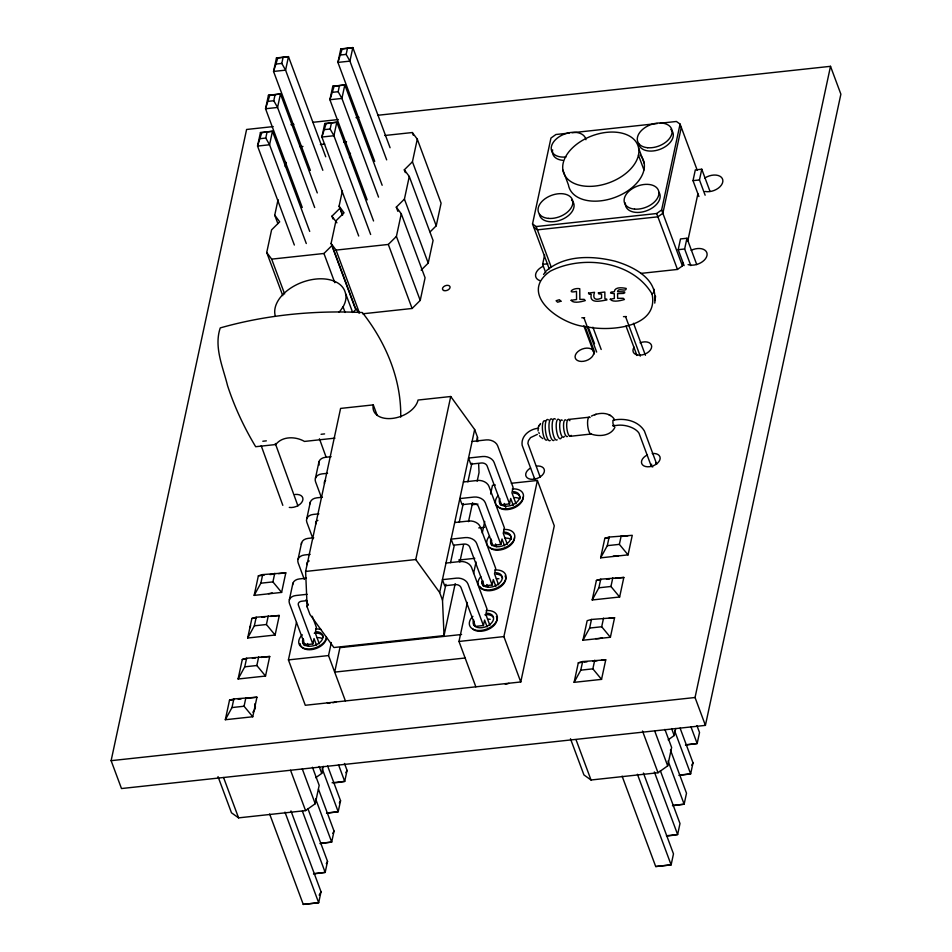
<?xml version="1.0" encoding="UTF-8"?>
<svg xmlns="http://www.w3.org/2000/svg" width="952" height="952" viewBox="0 0 952 952"><rect width="100%" height="100%" fill="white"/><g stroke="black" fill="none" stroke-linecap="round" stroke-linejoin="round"><path stroke-width="1.43" d="M654.655 300.487C657.404 278.519 632.794 266.358 615.075 261.205C592.56 255.624 565.357 254.779 546.626 270.558M655.547 296.131L654.762 303.105M378.158 115.24L830.513 66.319L840.878 94.177L705.408 725.376L121.487 788.542L111.122 760.672L246.592 129.472L273.2 126.592M309.709 231.395L272.462 131.257L260.443 132.554L257.54 146.072L294.346 245.033M317.278 192.911L280.471 93.939L268.452 95.248L265.548 108.754L302.272 207.512M325.715 156.782L288.48 56.632L276.461 57.929L273.557 71.448L310.364 170.42M267.048 132.102L265.775 138.052L269.559 144.763L257.54 146.072L261.764 132.673L272.462 131.257L269.559 144.763L306.282 243.522M275.057 94.795L273.783 100.734L277.567 107.457L265.548 108.754L269.773 95.367L280.471 93.939L277.567 107.457L314.695 207.536M283.065 57.489L281.792 63.427L285.576 70.15L273.557 71.448L277.782 58.06L288.48 56.632L285.576 70.15L322.823 170.289M282.768 295.644L266.727 252.506L271.582 229.884L279.686 221.828L274.735 215.188L278.067 199.646M285.172 166.576L286.076 162.328M373.553 220.971L336.818 122.225L324.799 123.522L321.895 137.029L358.702 236.001M382.157 185.271L344.826 84.906L332.807 86.216L329.904 99.722L367.151 199.872M390.082 147.75L352.835 47.6L340.816 48.897L337.912 62.416L374.719 161.388M331.415 123.07L330.142 129.008L333.914 135.731L321.895 137.029L326.131 123.641L336.818 122.225L333.914 135.731L370.649 234.489M339.424 85.763L338.15 91.701L341.923 98.425L329.904 99.722L334.14 86.334L344.826 84.906L341.923 98.425L378.539 197.112M347.432 48.445L346.159 54.395L349.931 61.118L337.912 62.416L342.149 49.016L352.835 47.6L349.931 61.118L386.667 159.865M225.326 719.724L229.515 700.172L233.847 698.947L256.945 697.209L252.756 716.761L225.326 719.724L231.99 707.55L233.847 698.947M254.172 595.381L258.373 575.817L262.704 574.591L285.802 572.854L281.613 592.406L254.172 595.381L260.848 583.195L262.704 574.591M359.023 313.018L354.894 307.484L331.082 243.474L335.937 220.852L344.053 212.796L339.09 206.156L342.434 190.602M349.527 157.544L350.443 153.296M238.095 679.002L242.296 659.45L246.616 658.225L269.725 656.475L265.525 676.039L238.095 679.002L244.771 666.817L246.616 658.225M247.675 638.007L251.875 618.443L256.195 617.217L279.305 615.48L275.104 635.032L247.675 638.007L254.351 625.821L256.195 617.217M252.756 716.761L244.057 706.241L245.902 697.637M281.613 592.406L272.915 581.898L274.759 573.294M265.525 676.039L256.838 665.519L258.682 656.916M275.104 635.032L266.417 624.512L268.262 615.92M289.36 599.784L292.918 583.183M298.059 559.24L301.617 542.64M306.758 518.697L310.328 502.097M315.457 478.154L319.027 461.565M455.187 583.671L444.037 635.615L333.89 647.527L309.971 614.516L307.139 606.876L305.604 571.45L340.59 408.42L373.279 404.886A23.526 14.839 -20.4 0 0 392.236 418.428A23.526 14.839 -20.4 0 0 418.047 400.042L450.736 396.508L474.655 429.519L477.499 437.147L477.69 441.585M511.319 483.283L537.404 480.462L554.278 525.837L520.768 681.965L305.295 705.277L288.42 659.903L296.488 622.311M307.139 606.876L307.746 604.02M362.748 313.803L412.109 308.472L420.225 300.415L396.413 236.405L401.268 213.784L396.306 207.143L404.422 199.099L409.277 176.477L404.314 169.837L412.43 161.78L417.285 139.159L412.323 132.53L384.751 135.505M307.091 594.31L295.834 595.524A9.413 6.771 12.1 0 0 289.432 603.33L304.866 644.849L312.839 643.98L314.005 638.53L316.552 645.373M345.409 700.934L328.535 655.559L331.332 642.552M420.225 300.415L425.08 277.794L401.268 213.784M421.129 270.154L428.221 263.109L433.077 240.487L409.277 176.477M430.149 231.836L436.23 225.802L441.085 203.181L417.285 139.159M218.02 776.618L231.479 812.794L238.571 817.863L305.568 810.616L315.231 803.738L319.182 785.352L312.446 767.252M315.707 777.701L321.74 773.405L323.252 766.336M290.955 810.902L321.026 891.75L318.67 902.734L303.26 904.4L269.642 813.996M307.877 808.557L327.536 861.417L325.179 872.401L313.494 873.924M318.492 789.256L334.045 831.084L331.689 842.068L320.003 843.591M327.631 765.979L340.554 800.751L338.198 811.735L326.512 813.258M344.481 763.444L347.075 770.418L344.707 781.402L335.509 782.818M444.037 635.615L442.502 600.177L439.669 592.549L415.75 559.538L450.736 396.508M439.669 592.549L474.655 429.519M442.502 600.177L445.917 584.302M450.558 562.668L454.271 545.353M459.221 522.267L463.255 503.513M467.896 481.879L471.918 463.124M476.571 441.478L477.499 437.147M459.828 562.037L463.553 544.722M468.503 521.636L472.525 502.882M477.166 481.236L479.034 472.585L478.642 463.731M549.197 268.797L532.525 223.958L550.958 138.04L555.92 134.506L569.153 133.078M475.845 686.82L458.983 641.458L467.361 602.426M473.56 573.509L476.048 561.942M482.248 533.037L484.735 521.47M490.625 493.993L492.493 485.33L495.385 485.008M545.722 272.665L542.628 264.347L544.639 254.946M483.426 625.535L467.991 584.016A9.413 6.771 12.1 0 0 456.496 578.15L442.43 579.661L444.691 585.754L455.258 584.611A4.7 3.391 12.1 0 1 461.018 587.551L475.464 626.392L483.426 625.535L484.604 620.073L487.15 626.916M492.136 584.992L476.69 543.485A9.413 6.771 12.1 0 0 465.195 537.606L451.129 539.13L453.402 545.21L463.969 544.068A4.7 3.391 12.1 0 1 469.717 547.007L484.163 585.849L492.136 584.992L493.303 579.53L495.849 586.372M500.835 544.449L485.389 502.942A9.413 6.771 12.1 0 0 473.894 497.063L459.84 498.586L462.101 504.679L472.668 503.537A4.7 3.391 12.1 0 1 478.416 506.464L492.862 545.317L500.835 544.449L502.002 538.987L504.548 545.841M509.534 503.905L494.1 462.398A9.413 6.771 12.1 0 0 482.593 456.52L468.539 458.043L470.8 464.136L481.367 462.993A4.7 3.391 12.1 0 1 487.115 465.933L501.561 504.774L509.534 503.905L510.7 498.455L513.247 505.298M520.768 681.965L503.894 636.591L537.404 480.462M640.732 273.414L677.467 269.44L682.429 265.905L661.628 209.987L680.073 124.081L676.42 121.475L660.26 123.224M681.299 127.366L662.854 213.284L657.891 216.818L537.392 229.849L533.739 227.242M582.957 640.232L587.158 620.68L591.478 619.454L614.587 617.717L610.387 637.269L582.957 640.232L589.633 628.058L591.478 619.454M600.629 557.848L604.829 538.285L609.149 537.059L632.259 535.322L628.058 554.873L600.629 557.848L607.305 545.663L609.149 537.059M574.115 682.346L578.316 662.782L582.636 661.557L605.746 659.819L601.545 679.371L574.115 682.346L580.791 670.16L582.636 661.557M592.203 599.974L596.404 580.411L600.724 579.185L623.834 577.447L619.633 596.999L592.203 599.974L598.879 587.789L600.724 579.185M684.107 265.584L678.193 249.686L680.501 238.94L686.951 238.25L696.757 264.596M698.923 196.54L693.008 180.642L695.317 169.908L701.767 169.206L710.025 191.4M610.387 637.269L601.7 626.749L603.544 618.145M628.058 554.873L619.371 544.365L621.216 535.762M601.545 679.371L592.858 668.851L594.702 660.248M619.633 596.999L610.946 586.48L612.791 577.888M690.843 265.632L684.643 248.984L686.951 238.25M705.134 195.208L699.47 179.952L701.767 169.206M682.429 265.905L683.084 262.847M687.772 240.999L697.899 193.803M570.474 738.752L583.933 774.928L591.025 779.997L658.022 772.75L667.685 765.872L671.636 747.487L664.901 729.387M668.161 739.835L674.194 735.539L675.718 728.47M705.408 725.376L695.043 697.507L830.513 66.319M680.085 728.101L693.02 762.885L690.652 773.869L678.966 775.392M345.826 772.691L347.075 770.418M339.305 803.024L340.554 800.751M332.795 833.357L334.045 831.084M326.286 863.69L327.536 861.417M319.158 895.166L321.026 891.75M691.759 765.158L693.02 762.885M540.605 423.557L538.392 426.805L538.047 430.935M592.311 434.433C600.272 436.754 610.898 435.611 614.897 427.353M538.891 425.901L539.891 424.425M543.544 274.462L545.853 271.534M332.986 218.96L331.95 216.175L340.066 208.131L342.649 215.081M266.727 252.506L271.677 259.134L323.942 253.482L332.058 245.438L355.858 309.448L352.823 312.47M331.082 243.474L336.044 250.102L388.309 244.45L396.413 236.405M532.525 223.958L536.166 226.552L656.666 213.522L661.628 209.987M591.347 416.119C598.546 412.454 608.899 411.645 614.147 418.94M594.667 414.798L596.119 414.298M652.049 293.978C659.284 328.178 608.649 331.665 586.408 326.691C561.847 325.286 516.841 294.37 550.244 271.189C582.636 254.589 632.521 260.955 652.049 293.978C653.5 293.204 654.952 290.431 653.846 289.075M537.368 434.362L530.55 437.623L528.396 440.705L527.872 443.406L540.058 476.738M266.334 440.859L262.823 441.24M324.584 433.91L321.062 434.29M581.815 317.789L584.671 317.718M623.477 316.647L626.321 316.564M538.677 428.245C530.002 428.745 520.756 435.826 522.148 445.262L534.453 478.344M340.864 54.966L346.159 54.395M276.508 63.998L281.792 63.427M332.855 92.273L338.15 91.701M268.5 101.305L273.783 100.734M290.943 124.676L293.906 124.355M313.113 122.284L338.246 119.559M355.988 117.643L358.94 117.322M324.846 129.579L330.142 129.008M260.491 138.623L265.775 138.052M300.058 146.739L302.962 146.429M320.384 144.537L324.739 144.073M343.613 142.026L346.516 141.717M572.092 132.756L657.32 123.534M693.008 180.642L699.47 179.952M542.628 264.347L547.793 263.787M678.193 249.686L684.643 248.984M334.973 438.134L304.462 441.43C295.798 436.349 282.363 435.933 275.771 444.536L255.671 446.714C244.105 427.436 234.489 406.956 227.528 385.572C222.946 366.877 213.76 347.123 220.245 327.916C266.31 314.815 314.588 310.209 362.367 312.542C385.655 342.137 401.423 378.967 400.721 417.083M568.534 419.439L589.419 417.178M613.314 420.177C624.488 417.785 638.173 420.701 644.409 431.03L656.713 464.112A2.927 1.845 -20.4 0 0 655.678 463.041M613.754 426.008C622.691 423.307 635.139 427.162 638.994 433.148L651.108 465.73M331.129 456.686L325.501 457.293A9.413 6.771 12.1 0 0 319.098 465.111M472.097 441.442L486.163 439.919A9.413 6.771 12.1 0 1 497.658 445.798L513.092 487.305L511.926 492.767L515.996 503.715M570.034 436.313L590.918 434.052M327.571 473.287L321.943 473.894A9.413 6.771 12.1 0 0 315.528 481.712L321.193 496.932M322.43 497.23L316.802 497.837A9.413 6.771 12.1 0 0 310.043 503.846M463.398 481.986L477.452 480.462A9.413 6.771 12.1 0 1 488.959 486.341L504.393 527.848L503.227 533.31L507.297 544.258M318.86 513.83L313.244 514.437A9.413 6.771 12.1 0 0 306.83 522.255L313.006 538.856M472.061 504.75L477.963 504.108M313.732 537.773L308.103 538.38A9.413 6.771 12.1 0 0 301.344 544.389M454.699 522.529L468.753 521.006A9.413 6.771 12.1 0 1 480.26 526.884L495.695 568.392L494.516 573.854L498.598 584.802M478.737 527.908L484.604 527.277M310.162 554.373L304.545 554.98A9.413 6.771 12.1 0 0 298.131 562.799L304.307 579.399M604.829 538.285L609.161 537.82M622.156 536.416L627.927 535.786M258.373 575.817L264.144 575.198M269.928 574.568L272.808 574.258M278.591 573.639L285.802 572.854M305.604 571.45L415.75 559.538M458.674 560.062L474.798 558.324M306.437 578.162L299.404 578.923A9.413 6.771 12.1 0 0 292.645 584.933M446 563.06L460.054 561.549A9.413 6.771 12.1 0 1 471.549 567.416L486.996 608.935L485.817 614.397L489.887 625.345M260.848 583.195L272.915 581.898M607.305 545.663L619.371 544.365M306.877 600.664L301.594 601.236A4.7 3.391 12.1 0 0 298.392 605.139L312.839 643.98M596.404 580.411L600.736 579.947M606.507 579.316L609.399 579.006M615.171 578.388L623.834 577.447M251.875 618.443L256.207 617.979M261.978 617.348L264.87 617.039M270.642 616.42L279.305 615.48M598.879 587.789L610.946 586.48M254.351 625.821L266.417 624.512M608.816 618.336L614.587 617.717M461.589 634.496L339.935 647.658L334.688 672.112L465.135 657.999M242.296 659.45L246.627 658.974M252.399 658.356L255.291 658.046M261.062 657.416L269.725 656.475M288.42 659.903L328.535 655.559M458.983 641.458L503.894 636.591M589.633 628.058L601.7 626.749M244.771 666.817L256.838 665.519M229.515 700.172L233.847 699.708M238.178 699.232L241.07 698.923M246.842 698.304L256.945 697.209M578.316 662.782L581.196 662.473M584.088 662.164L586.979 661.842M592.751 661.223L597.082 660.759M601.414 660.283L605.746 659.819M231.99 707.55L244.057 706.241M580.791 670.16L592.858 668.851M111.122 760.672L695.043 697.507M332.105 782.77L344.707 781.402L338.495 764.67M685.964 744.75L697.162 743.536L699.53 732.552L696.935 725.579M326.988 812.948L338.198 811.735L322.169 768.609M679.454 775.083L690.652 773.869L674.623 730.743M320.479 843.282L331.689 842.068L315.624 798.859M672.933 805.416L684.143 804.202L686.499 793.218L670.434 749.997M313.97 873.615L325.179 872.401L302.415 811.199M666.424 835.749L677.634 834.535L679.99 823.551L660.343 770.692M668.435 835.951L677.634 834.535L654.357 771.941M303.26 904.4L318.67 902.734L284.969 812.127M622.096 776.118L655.714 866.534L671.124 864.868L673.481 853.884L643.421 773.036M685.476 745.059L697.162 743.536L690.95 726.804M672.457 805.725L684.143 804.202L668.078 760.993M655.714 866.534L671.124 864.868L637.423 774.262M340.816 48.897L342.149 49.016M276.461 57.929L277.782 58.06M332.807 86.216L334.14 86.334M268.452 95.248L269.773 95.367M324.799 123.522L326.131 123.641M260.443 132.554L261.764 132.673M609.827 415.203L610.482 415.56M608.804 414.655L609.506 415.036M541.89 438.003L542.807 438.61M541.034 437.325L539.534 435.754M331.95 216.175L336.913 222.816M588.146 326.976L594.5 343.636M680.073 124.081L697.257 170.301M638.661 148.333A39.567 24.954 -20.4 0 1 585.48 186.199A39.567 24.954 -20.4 0 1 578.233 143.109A39.567 24.954 -20.4 0 1 638.661 148.333L644.159 163.137M638.447 155.14L643.957 169.944M656.666 213.522L677.467 269.44M633.52 323.275L645.432 355.298M640.256 356.143L625.583 316.695M625.999 326L636.959 355.489M562.929 170.099L568.427 184.902A39.567 24.954 -20.4 0 0 617.301 196.493A39.567 24.954 -20.4 0 0 640.149 154.938M592.906 327.214L601.188 349.491M596.654 352.062L583.933 317.837M594.56 352.026L585.04 326.405M583.862 325.834L594.31 353.942M536.166 226.552L551.291 267.238M671.612 728.577L674.194 735.539M654.75 731.088L667.685 765.872M642.505 731.005L658.022 772.75M412.323 132.53L413.358 135.303M412.43 161.78L436.23 225.802M404.314 169.837L405.35 172.621M404.422 199.099L428.221 263.109M396.306 207.143L397.865 211.32M504.262 503.418L505.786 507.523M576.019 739.644L591.025 779.997M388.309 244.45L412.109 308.472M495.564 543.961L496.575 546.698M486.865 584.504L487.876 587.241M339.09 206.156L341.685 213.117M336.044 250.102L359.332 312.732M352.537 312.125L345.802 294.013A36.319 22.907 -20.4 0 1 343.041 306.889L345.112 312.47M323.942 253.482L334.807 282.708M373.279 404.886L377.194 415.417M274.735 215.188L277.841 223.541M271.677 259.134L284.624 293.93M306.08 599.641L308.15 605.186M312.268 616.289L316.397 627.38L315.231 632.842L319.301 643.79M307.567 643.492L308.591 646.229M319.146 766.443L321.74 773.405M302.296 768.954L315.231 803.738M290.562 770.263L305.568 810.616M223.565 777.51L238.571 817.863M319.444 438.777L325.977 456.793M275.318 443.513L297.928 505.893M261.205 445.726L282.815 505.333M272.177 592.858A12.162 7.675 -20.4 0 1 268.5 593.655M602.188 637.781A12.162 7.675 -20.4 0 1 595.583 638.613M249.84 627.915A12.162 7.675 -20.4 0 1 250.685 625.738M536.476 466.063A9.722 6.128 -20.4 0 1 543.449 473.691A9.722 6.128 -20.4 0 1 528.574 478.63A9.722 6.128 -20.4 0 1 530.562 468.027M652.227 453.545A9.722 6.128 -20.4 0 1 659.022 461.446A9.722 6.128 -20.4 0 1 643.778 465.825A9.722 6.128 -20.4 0 1 647.419 454.925M691.152 250.316A12.162 7.675 -20.4 0 1 706.979 255.588A12.162 7.675 -20.4 0 1 688.082 264.608M593.155 350.61A9.722 6.128 -20.4 0 1 583.564 361.296A9.722 6.128 -20.4 0 1 576.507 353.073A9.722 6.128 -20.4 0 1 592.442 349.777M640.065 342.803A9.722 6.128 -20.4 0 1 651.68 346.564A9.722 6.128 -20.4 0 1 639.97 355.179A9.722 6.128 -20.4 0 1 634.115 347.183M295.132 494.469A9.58 6.045 -20.4 0 1 302.462 501.133A9.58 6.045 -20.4 0 1 289.289 507.404M336.437 701.576A9.722 6.128 -20.4 0 1 332.819 702.778M330.047 703.028A9.722 6.128 -20.4 0 1 327.19 702.576M508.927 683.286A9.722 6.128 -20.4 0 1 505.262 684.179M254.612 703.992A12.162 7.675 -20.4 0 1 252.839 712.239M618.657 555.611A12.162 7.675 -20.4 0 1 613.29 556.087M539.927 280.638A12.162 7.675 -20.4 0 1 542.985 266.346M704.754 178.072A12.162 7.675 -20.4 0 1 719.914 176.215A12.162 7.675 -20.4 0 1 720.164 186.568A12.162 7.675 -20.4 0 1 705.087 191.471M539.272 433.577A2.927 0.845 83.8 0 1 538.868 432.47M591.537 433.85A8.497 2.463 83.8 0 1 587.67 425.33A8.497 2.463 83.8 0 1 590.097 417.535M567.511 436.444A8.497 2.463 83.8 0 1 563.643 427.924A8.497 2.463 83.8 0 1 566.071 420.141M571.188 435.338A8.497 2.463 83.8 0 1 566.785 427.579A8.497 2.463 83.8 0 1 569.891 420.713M554.076 440.288A10.912 3.153 83.8 0 1 549.102 429.34A10.912 3.153 83.8 0 1 552.208 419.332M550.268 440.514A10.734 3.106 83.8 0 1 545.377 429.745A10.734 3.106 83.8 0 1 548.435 419.915M546.972 439.955A9.794 2.832 83.8 0 1 542.509 430.125A9.794 2.832 83.8 0 1 545.306 421.153M612.933 425.949A2.927 0.845 83.8 0 1 612.695 425.627M614.599 425.187A2.927 0.845 83.8 0 1 613.04 423.711A2.927 0.845 83.8 0 1 613.778 420.272M564.334 436.349A8.794 2.547 83.8 0 1 559.907 429.459A8.794 2.547 83.8 0 1 562.287 420.26M557.194 439.836A10.793 3.118 83.8 0 1 552.279 428.995A10.793 3.118 83.8 0 1 555.349 419.106M561.43 437.634A9.865 2.856 83.8 0 1 556.646 431.173A9.865 2.856 83.8 0 1 558.36 419.154M559.133 419.582A9.865 2.856 83.8 0 1 559.919 420.641M652.774 466.92A2.927 1.845 -20.4 0 1 651.703 464.183M539.522 475.917A2.927 1.845 -20.4 0 1 540.046 477.238M535.488 479.415A2.927 1.845 -20.4 0 1 534.465 477.844M670.791 129.365A18.088 11.412 -20.4 0 1 661.533 148.702A18.088 11.412 -20.4 0 1 638.613 143.657M562.846 160.329A18.088 11.412 -20.4 0 1 552.624 149.845M565.988 156.973A18.088 11.412 -20.4 0 1 551.244 147.619A18.088 11.412 -20.4 0 1 568.225 132.935A18.088 11.412 -20.4 0 1 585.932 139.718M658.974 192.292A18.088 11.412 -20.4 0 1 645.408 211.189A18.088 11.412 -20.4 0 1 625.369 202.966M571.557 200.039A18.088 11.412 -20.4 0 1 562.287 219.376A18.088 11.412 -20.4 0 1 539.367 214.331M315.79 524.064A4.7 3.391 12.1 0 1 317.885 520.399M324.501 483.521A4.7 3.391 12.1 0 1 325.632 480.308M307.091 564.596A4.7 3.391 12.1 0 1 309.186 560.942M326.417 637.078A13.673 8.627 -20.4 0 1 313.993 649.157A13.673 8.627 -20.4 0 1 300.13 643.635M496.385 616.468A13.673 8.627 -20.4 0 1 489.554 628.772A13.673 8.627 -20.4 0 1 472.846 629.141M473.834 625.178A10.567 6.664 -20.4 0 1 474.334 621.501M484.842 614.802A10.567 6.664 -20.4 0 1 493.136 617.074M483.307 586.206A10.567 6.664 -20.4 0 1 483.033 580.97M496.135 574.127A10.567 6.664 -20.4 0 1 502.608 578.09M505.084 575.924A13.673 8.627 -20.4 0 1 496.658 589.014A13.673 8.627 -20.4 0 1 480.058 586.801M514.413 537.547A13.673 8.627 -20.4 0 1 505.369 548.471A13.673 8.627 -20.4 0 1 490.244 548.054M504.834 533.584A10.567 6.664 -20.4 0 1 511.402 539.344M492.017 545.663A10.567 6.664 -20.4 0 1 491.744 540.427M513.544 493.041A10.567 6.664 -20.4 0 1 520.101 498.8M500.716 505.119A10.567 6.664 -20.4 0 1 499.848 501.775M523.112 497.003A13.673 8.627 -20.4 0 1 512.402 508.57A13.673 8.627 -20.4 0 1 497.468 505.726M304.009 645.194A10.567 6.664 -20.4 0 1 303.748 639.958M314.255 633.258A10.567 6.664 -20.4 0 1 323.311 637.09M486.936 613.219A10.639 6.712 -20.4 0 1 492.946 620.918A10.639 6.712 -20.4 0 1 479.76 627.796A10.639 6.712 -20.4 0 1 473.751 620.109M487.698 619.228A10.65 6.712 -20.4 0 1 490.22 619.3M486.246 610.541A14.589 9.199 -20.4 0 1 496.385 621.311A14.589 9.199 -20.4 0 1 475.929 630.2A14.589 9.199 -20.4 0 1 472.894 616.349M513.045 491.601A10.639 6.712 -20.4 0 1 519.054 499.288A10.639 6.712 -20.4 0 1 505.869 506.178A10.639 6.712 -20.4 0 1 499.859 498.479M513.794 497.61A10.65 6.712 -20.4 0 1 518.531 498.241M512.343 488.923A14.589 9.199 -20.4 0 1 522.636 499.395A14.589 9.199 -20.4 0 1 502.739 508.701A14.589 9.199 -20.4 0 1 498.217 495.528M316.338 631.676A10.639 6.712 -20.4 0 1 322.347 639.363A10.639 6.712 -20.4 0 1 309.162 646.253A10.639 6.712 -20.4 0 1 303.164 638.554M304.949 645.658A10.65 6.712 -20.4 0 1 305.842 643.742M317.099 637.685A10.65 6.712 -20.4 0 1 321.835 638.316M326.5 638.018A14.589 9.199 -20.4 0 1 306.401 648.836A14.589 9.199 -20.4 0 1 302.296 634.806M315.647 628.998A14.589 9.199 -20.4 0 1 321.193 629.534M495.635 572.676A10.639 6.712 -20.4 0 1 501.918 579.732A10.639 6.712 -20.4 0 1 490.185 587.217A10.639 6.712 -20.4 0 1 481.855 581.47M496.397 578.697A10.65 6.712 -20.4 0 1 498.919 578.756M494.945 569.998A14.589 9.199 -20.4 0 1 505.226 580.47A14.589 9.199 -20.4 0 1 485.341 589.788A14.589 9.199 -20.4 0 1 480.82 576.615M504.346 532.132A10.639 6.712 -20.4 0 1 510.343 539.832A10.639 6.712 -20.4 0 1 497.17 546.722A10.639 6.712 -20.4 0 1 491.161 539.022M505.095 538.154A10.65 6.712 -20.4 0 1 509.832 538.784M503.644 529.455A14.589 9.199 -20.4 0 1 513.937 539.939A14.589 9.199 -20.4 0 1 494.04 549.245A14.589 9.199 -20.4 0 1 489.518 536.071M342.875 306.877A36.938 23.3 -20.4 0 1 339.079 312.22M275.378 316.243A36.938 23.3 -20.4 0 1 304.926 281.352A36.938 23.3 -20.4 0 1 345.624 294.061M571.129 300.296C573.306 303.748 581.601 301.736 585.313 300.582L584.135 299.344L579.863 299.416L579.756 288.718C572.58 287.409 566.416 293.87 576.484 291.348L576.567 299.511L571.129 300.296M610.256 299.225C612.445 302.665 620.74 300.665 624.441 299.499L623.262 298.274L617.646 298.369L617.574 293.621L623.631 293.406L624.762 292.776L624.583 291.919L617.562 291.669C617.729 287.254 626.416 292.442 626.237 288.456C622.715 287.683 614.694 286.528 614.278 291.752L611.101 292.062L610.529 293.049L614.29 293.716L614.349 298.464L610.256 299.225M588.538 293.121L589.11 294.204L591.228 294.346C588.979 304.64 601.962 300.57 606.876 299.975L606.698 299.13L604.913 298.726L604.829 292.014L598.237 292.847L598.808 293.93L601.569 294.061L601.605 298.047C596.523 300.451 592.013 299.725 594.512 292.3L588.538 293.121M560.93 301.213L557.586 302.224L556.087 300.725L559.419 299.725L560.93 301.213M443.894 290.55A3.951 2.487 -20.4 0 0 450.034 287.611A3.951 2.487 -20.4 0 0 444.893 285.909A3.951 2.487 -20.4 0 0 443.894 290.55M647.693 147.727A18.088 11.412 -20.4 0 0 672.005 130.412A18.088 11.412 -20.4 0 0 644.385 128.02A18.088 11.412 -20.4 0 0 647.693 147.727M634.52 209.095A18.088 11.412 -20.4 0 0 658.832 191.78A18.088 11.412 -20.4 0 0 631.212 189.388A18.088 11.412 -20.4 0 0 634.52 209.095M548.447 218.401A18.088 11.412 -20.4 0 0 572.759 201.086A18.088 11.412 -20.4 0 0 545.139 198.706A18.088 11.412 -20.4 0 0 548.447 218.401"/></g></svg>
